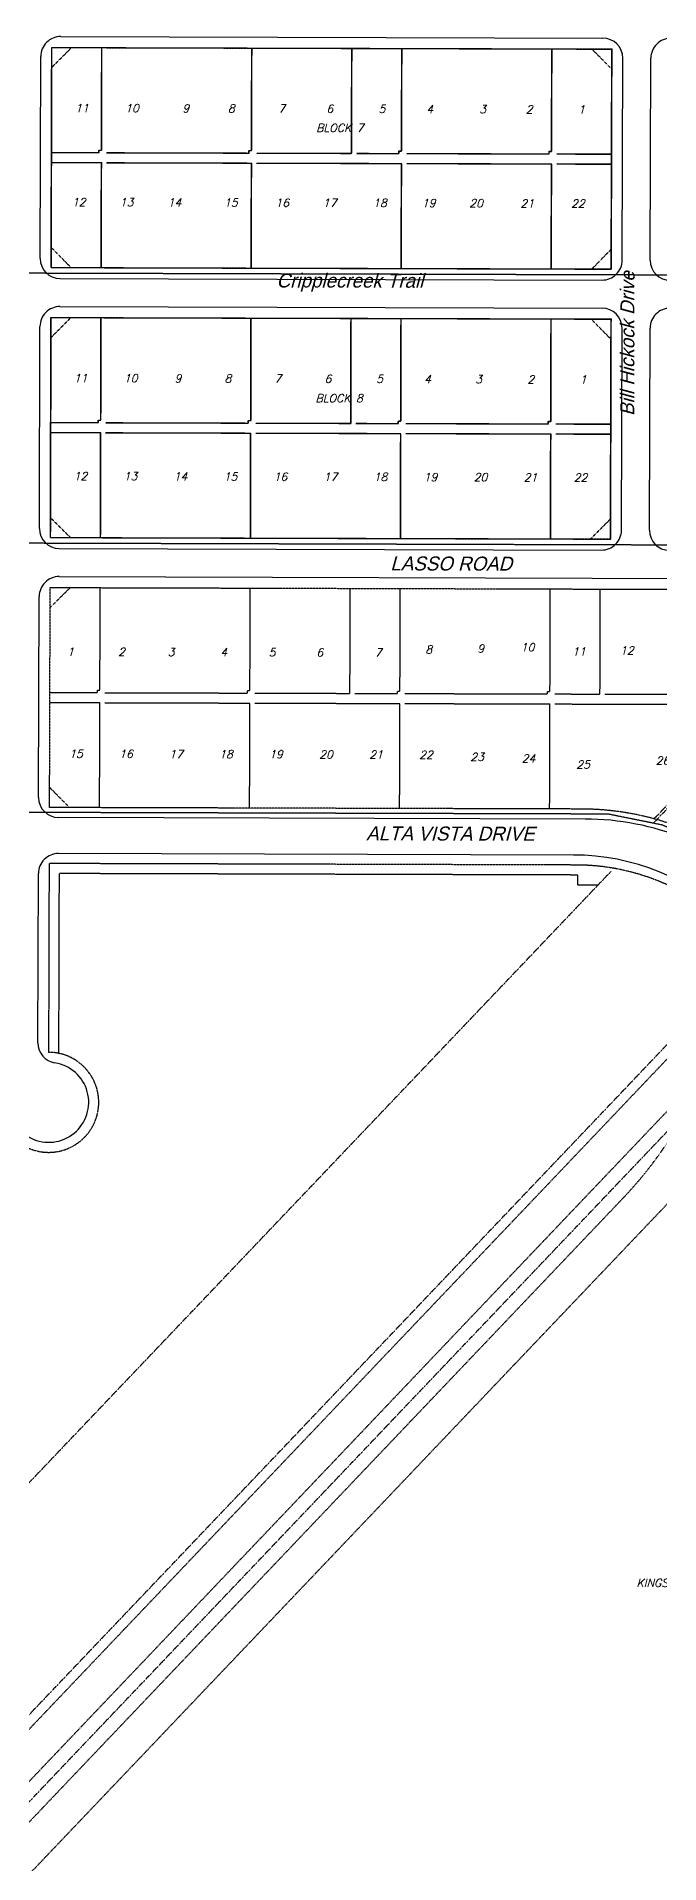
# Model space of a CAD drawing. Header units: feet. Extents: x 2327405 to 2393004, y 6977726 to 7089689.
# Drawn here: x 2340640 to 2341263, y 7039138 to 7040964 of the extents above; entities that cross this region are included whole.
import ezdxf
from ezdxf.enums import TextEntityAlignment as Align

# ---------------------------------------------------------------- set-up
doc = ezdxf.new("R2010")
doc.units = ezdxf.units.FT
doc.header["$MEASUREMENT"] = 0
for name, pattern in [('HIDDEN2', [0.1875, 0.125, -0.0625]), ('HIDN25', [0.0938, 0.0625, -0.0313]), ('HIDN50', [0.1875, 0.125, -0.0625]), ('PHNTM50', [1.5, 1, -0.1, 0.1, -0.1, 0.1, -0.1])]:
    doc.linetypes.add(name, pattern=pattern)
doc.layers.get('0').update_dxf_attribs({"linetype": 'CONTINUOUS'})
for name, color, linetype in [('f-cl', 251, 'HIDN50'), ('F-CURB', 252, 'HIDN25'), ('s-adjoiner-txt', 2, 'CONTINUOUS'), ('s-curb', 55, 'CONTINUOUS'), ('s-EASE', 251, 'HIDN50'), ('s-easement', 252, 'HIDDEN2'), ('s-lot no.', 252, 'CONTINUOUS'), ('s-row', 252, 'PHNTM50'), ('s-street names', 252, 'CONTINUOUS'), ('s-w', 251, 'HIDN50')]:
    doc.layers.add(name, color=color, linetype=linetype)
doc.styles.add('LS80', font='simplex.shx', dxfattribs={"oblique": 15, "height": 8})
doc.styles.add('TB', font='tb-ld.shx', dxfattribs={"oblique": 15, "height": 1.377953})

# ---------------------------------------------------------------- blocks, each defined once
blk = doc.blocks.new('2005042-10b')
at = {"layer": 'f-cl'}
blk.add_line((2340337.9562, 7038889.24828), (2341365.44599, 7039968.80278), dxfattribs=at)
at = {"layer": 'F-CURB'}
for p, q in [((2340506.3976, 7039138.74923), (2341328.75756, 7040002.7796)), ((2340499.73236, 7039079.52874), (2341355.17323, 7039978.31629)), ((2340500.53702, 7038987.54303), (2341402.13443, 7039934.82596)), ((2340500.0844, 7039039.28499), (2341227.31204, 7039803.36253))]:
    blk.add_line(p, q, dxfattribs=at)
blk.add_arc((2340937.56878, 7040079.13207), 400, 316.41548092, 327.03981244, dxfattribs=at)
at = {"layer": 's-curb'}
for p, q in [((2340664.59376, 7040964.40015), (2341206.59158, 7040962.86337)), ((2340643.96438, 7040742.45775), (2340644.53713, 7040944.45694)), ((2340643.96438, 7040742.45775), (2340644.53713, 7040944.45694)), ((2341225.96204, 7040740.80755), (2341226.53479, 7040942.80674)), ((2341253.96193, 7040740.72816), (2341254.53468, 7040942.72735)), ((2340663.9076, 7040722.40112), (2341205.90542, 7040720.86434)), ((2340663.82821, 7040694.40124), (2341205.82603, 7040692.86445)), ((2340643.19883, 7040472.45884), (2340643.77158, 7040674.45803)), ((2340643.19883, 7040472.45884), (2340643.77158, 7040674.45803)), ((2341225.19649, 7040470.80864), (2341225.76924, 7040672.80783)), ((2341253.19638, 7040470.72925), (2341253.76913, 7040672.72843)), ((2340663.14204, 7040452.40221), (2341205.13986, 7040450.86543)), ((2340663.06265, 7040424.40232), (2341368.31195, 7040422.40265)), ((2340642.43611, 7040203.45992), (2340643.00602, 7040404.45911)), ((2341188.88132, 7040181.91044), (2340662.37932, 7040183.40329)), ((2341177.14069, 7040145.94359), (2340662.27724, 7040147.40344)), ((2340641.74003, 7039957.96406), (2340642.22062, 7040127.46022))]:
    blk.add_line(p, q, dxfattribs=at)
for centre, radius, start, end in [((2340664.53705, 7040944.40023), 20, 89.83754365, 179.83754368), ((2341206.53487, 7040942.86345), 20, 359.83754368, 89.83754365), ((2341274.5346, 7040942.67064), 20, 89.83754365, 179.83754368), ((2340663.9643, 7040742.40104), 20, 179.83754368, 269.83754365), ((2341205.96213, 7040740.86426), 20, 269.83754365, 359.83754368), ((2341273.96185, 7040740.67145), 20, 179.83754368, 269.83754365), ((2340663.7715, 7040674.40132), 20, 89.83754365, 179.83754368), ((2341205.76932, 7040672.86453), 20, 359.83754368, 89.83754365), ((2341273.76905, 7040672.67173), 20, 89.83754365, 179.83754368), ((2340663.19875, 7040472.40213), 20, 179.83754368, 269.83754365), ((2341205.19657, 7040470.86535), 20, 269.83754365, 359.83754368), ((2341273.1963, 7040470.67254), 20, 179.83754368, 269.83754365), ((2340663.00594, 7040404.4024), 20, 89.83754365, 179.83754368), ((2340662.43603, 7040203.40321), 20, 179.83754368, 269.83754365), ((2341188.12144, 7039913.91152), 268, 46.41548094, 89.83754365), ((2340662.22054, 7040127.40352), 20, 89.83754365, 179.83754368), ((2341176.48287, 7039913.94452), 232, 46.41548094, 89.83754365), ((2340661.73995, 7039957.90735), 20, 179.83754368, 261.21061712), ((2340652.57178, 7039898.61195), 40, 309.56079213, 81.21061712), ((2340652.57178, 7039898.61195), 40, 177.91096715, 309.56079213)]:
    blk.add_arc(centre, radius, start, end, dxfattribs=at)
at = {"layer": 's-EASE'}
for p, q in [((2340655.50615, 7040933.51417), (2340675.56253, 7040953.36901)), ((2340705.27178, 7040850.78436), (2340705.56241, 7040953.28394)), ((2340855.27118, 7040850.35905), (2340855.5618, 7040952.85864)), ((2340955.26369, 7040847.57552), (2340955.5614, 7040952.5751)), ((2341005.27057, 7040849.93374), (2341005.5612, 7040952.43333)), ((2341155.26997, 7040849.50843), (2341155.5606, 7040952.00802)), ((2341215.50365, 7040931.83797), (2341195.56044, 7040951.8946)), ((2340655.23654, 7040838.42618), (2340705.23634, 7040838.28441)), ((2340655.26489, 7040848.42614), (2340702.7647, 7040848.29146)), ((2340702.7647, 7040848.291), (2340702.77179, 7040850.79145)), ((2340702.77179, 7040850.79145), (2340705.27178, 7040850.78436)), ((2340704.93862, 7040733.28483), (2340705.23634, 7040838.28441)), ((2340710.23632, 7040838.27023), (2340855.23573, 7040837.8591)), ((2340710.26467, 7040848.27019), (2340852.7641, 7040847.86615)), ((2340852.7641, 7040847.86569), (2340852.77119, 7040850.36614)), ((2340852.77119, 7040850.36614), (2340855.27118, 7040850.35905)), ((2340854.93802, 7040732.85952), (2340855.23573, 7040837.8591)), ((2340860.23571, 7040837.84492), (2341005.23513, 7040837.43379)), ((2340860.26407, 7040847.84488), (2340955.26369, 7040847.57552)), ((2340960.26367, 7040847.56134), (2341002.7635, 7040847.44084)), ((2341002.76349, 7040847.44038), (2341002.77058, 7040849.94083)), ((2341002.77058, 7040849.94083), (2341005.27057, 7040849.93374)), ((2341004.93741, 7040732.43421), (2341005.23513, 7040837.43379)), ((2341010.23511, 7040837.41961), (2341155.23453, 7040837.00848)), ((2341010.26347, 7040847.41957), (2341152.76289, 7040847.01553)), ((2341152.76289, 7040847.01507), (2341152.76998, 7040849.51552)), ((2341152.76998, 7040849.51552), (2341155.26997, 7040849.50843)), ((2341154.93681, 7040732.0089), (2341155.23453, 7040837.00848)), ((2341160.23451, 7040836.9943), (2341215.23429, 7040836.83836)), ((2341160.26286, 7040846.99426), (2341215.26264, 7040846.83832)), ((2340674.93874, 7040733.36989), (2340654.99578, 7040753.5149)), ((2341195.28072, 7040731.63571), (2341215.08007, 7040751.83681)), ((2340674.79697, 7040683.37009), (2340654.74034, 7040663.42688)), ((2340704.50622, 7040580.78544), (2340704.79685, 7040683.28503)), ((2340854.50562, 7040580.36013), (2340854.79625, 7040682.85972)), ((2340954.49813, 7040577.5766), (2340954.79585, 7040682.57618)), ((2341004.50502, 7040579.93482), (2341004.79565, 7040682.43441)), ((2341154.50441, 7040579.50951), (2341154.79504, 7040682.0091)), ((2341214.73809, 7040661.83906), (2341194.79488, 7040681.89569)), ((2340654.49934, 7040578.42722), (2340701.99914, 7040578.29254)), ((2340701.99914, 7040578.29208), (2340702.00623, 7040580.79253)), ((2340702.00623, 7040580.79253), (2340704.50622, 7040580.78544)), ((2340709.49911, 7040578.27128), (2340851.99854, 7040577.86723)), ((2340851.99854, 7040577.86677), (2340852.00563, 7040580.36722)), ((2340852.00563, 7040580.36722), (2340854.50562, 7040580.36013)), ((2340859.49851, 7040577.84597), (2340954.49813, 7040577.5766)), ((2341001.99794, 7040577.44146), (2341002.00503, 7040579.94191)), ((2341002.00503, 7040579.94191), (2341004.50502, 7040579.93482)), ((2341151.99733, 7040577.01615), (2341152.00442, 7040579.5166)), ((2341152.00442, 7040579.5166), (2341154.50441, 7040579.50951)), ((2340654.47098, 7040568.42726), (2340704.47078, 7040568.28549)), ((2340704.17306, 7040463.28591), (2340704.47078, 7040568.28549)), ((2340709.47076, 7040568.27132), (2340854.47018, 7040567.86018)), ((2340854.17246, 7040462.86061), (2340854.47018, 7040567.86018)), ((2340859.47016, 7040567.84601), (2341004.46957, 7040567.43487)), ((2340959.49811, 7040577.56243), (2341001.99794, 7040577.44192)), ((2341004.17186, 7040462.4353), (2341004.46957, 7040567.43487)), ((2341009.46955, 7040567.4207), (2341154.46897, 7040567.00956)), ((2341009.49791, 7040577.42066), (2341151.99734, 7040577.01661)), ((2341154.17126, 7040462.00999), (2341154.46897, 7040567.00956)), ((2341159.46895, 7040566.99539), (2341214.46873, 7040566.83944)), ((2341159.49731, 7040576.99535), (2341214.49708, 7040576.8394)), ((2340674.17318, 7040463.37098), (2340654.22997, 7040483.4276)), ((2341214.22772, 7040481.83978), (2341194.17109, 7040461.89657)), ((2340653.97479, 7040393.42797), (2340674.03142, 7040413.37118)), ((2340703.74067, 7040310.78653), (2340704.03129, 7040413.28612)), ((2340853.74006, 7040310.36122), (2340854.03069, 7040412.86081)), ((2340953.73257, 7040307.57723), (2340954.03029, 7040412.57727)), ((2341003.73946, 7040309.93591), (2341004.03009, 7040412.4355)), ((2341153.73886, 7040309.5106), (2341154.02949, 7040412.01019)), ((2341203.73157, 7040306.86838), (2341204.02928, 7040411.86842)), ((2340653.73378, 7040308.42785), (2340701.23359, 7040308.29317)), ((2340701.23359, 7040308.29317), (2340701.24068, 7040310.79362)), ((2340701.24068, 7040310.79362), (2340703.74067, 7040310.78653)), ((2340708.73356, 7040308.2719), (2340851.23298, 7040307.86786)), ((2340851.23298, 7040307.86786), (2340851.24007, 7040310.36831)), ((2340851.24007, 7040310.36831), (2340853.74006, 7040310.36122)), ((2340858.73295, 7040307.84659), (2340953.73257, 7040307.57723)), ((2340958.73255, 7040307.56305), (2341001.23238, 7040307.44255)), ((2341001.23238, 7040307.44255), (2341001.23947, 7040309.943)), ((2341001.23947, 7040309.943), (2341003.73946, 7040309.93591)), ((2341008.73235, 7040307.42128), (2341151.23178, 7040307.01724)), ((2341151.23178, 7040307.01724), (2341151.23887, 7040309.51769)), ((2341151.23887, 7040309.51769), (2341153.73886, 7040309.5106)), ((2341158.73175, 7040306.99597), (2341203.73157, 7040306.86838)), ((2341208.73155, 7040306.8542), (2341301.23118, 7040306.59193)), ((2340653.70543, 7040298.42835), (2340703.70522, 7040298.28658)), ((2340703.40751, 7040193.287), (2340703.70522, 7040298.28658)), ((2340708.7052, 7040298.2724), (2340853.70462, 7040297.86127)), ((2340853.4069, 7040192.86169), (2340853.70462, 7040297.86127)), ((2340858.7046, 7040297.84709), (2341003.70402, 7040297.43596)), ((2341003.4063, 7040192.43638), (2341003.70402, 7040297.43596)), ((2341008.704, 7040297.42178), (2341153.70342, 7040297.01065)), ((2341153.4057, 7040192.01107), (2341153.70342, 7040297.01065)), ((2341158.7034, 7040296.99647), (2341306.71194, 7040296.57681)), ((2341257.85384, 7040182.11821), (2341338.23581, 7040266.57327)), ((2340673.40763, 7040193.37206), (2340653.46442, 7040213.42869)), ((2340662.71065, 7039947.57319), (2340663.22053, 7040127.40068)), ((2341181.73537, 7040125.93048), (2340663.22053, 7040127.40068)), ((2341181.70702, 7040115.93052), (2341181.73537, 7040125.93048)), ((2341201.70694, 7040115.87381), (2341181.70702, 7040115.93052))]:
    blk.add_line(p, q, dxfattribs=at)
at = {"layer": 's-easement'}
for p, q in [((2340705.54298, 7040850.83702), (2340705.82296, 7040953.33664)), ((2340855.54242, 7040850.4273), (2340855.8224, 7040952.92691)), ((2340955.53522, 7040847.65415), (2340955.82203, 7040952.65376)), ((2341005.54186, 7040850.01757), (2341005.82184, 7040952.51719)), ((2341155.5413, 7040849.60784), (2341155.82128, 7040952.10746)), ((2340655.50902, 7040838.47365), (2340705.50883, 7040838.33707)), ((2340655.53634, 7040848.47361), (2340703.03616, 7040848.34386)), ((2340703.03616, 7040848.3434), (2340703.04299, 7040850.84385)), ((2340703.04299, 7040850.84385), (2340705.54298, 7040850.83702)), ((2340705.22203, 7040733.33746), (2340705.50883, 7040838.33707)), ((2340710.50882, 7040838.32341), (2340855.50827, 7040837.92734)), ((2340710.53613, 7040848.32337), (2340853.0356, 7040847.93413)), ((2340853.0356, 7040847.93367), (2340853.04243, 7040850.43413)), ((2340853.04243, 7040850.43413), (2340855.54242, 7040850.4273)), ((2340855.22147, 7040732.92773), (2340855.50827, 7040837.92734)), ((2340860.50826, 7040837.91369), (2341005.50772, 7040837.51762)), ((2340860.53557, 7040847.91365), (2340955.53522, 7040847.65415)), ((2340960.5352, 7040847.6405), (2341003.03504, 7040847.52441)), ((2341003.03504, 7040847.52395), (2341003.04187, 7040850.0244)), ((2341003.04187, 7040850.0244), (2341005.54186, 7040850.01757)), ((2341005.22091, 7040732.51801), (2341005.50772, 7040837.51762)), ((2341010.5077, 7040837.50396), (2341155.50716, 7040837.10789)), ((2341010.53501, 7040847.50392), (2341153.03448, 7040847.11468)), ((2341153.03448, 7040847.11422), (2341153.04131, 7040849.61467)), ((2341153.04131, 7040849.61467), (2341155.5413, 7040849.60784)), ((2341155.22035, 7040732.10828), (2341155.50716, 7040837.10789)), ((2341160.50714, 7040837.09423), (2341215.50693, 7040836.944)), ((2341160.53445, 7040847.09419), (2341215.53425, 7040846.94396)), ((2340704.80547, 7040580.83803), (2340705.08545, 7040683.33765)), ((2340854.80491, 7040580.4283), (2340855.08489, 7040682.92792)), ((2340954.79771, 7040577.65516), (2340955.08452, 7040682.65477)), ((2341004.80435, 7040580.01858), (2341005.08433, 7040682.51819)), ((2341154.80379, 7040579.60885), (2341155.08377, 7040682.10847)), ((2340654.79883, 7040578.47462), (2340702.29865, 7040578.34487)), ((2340702.29865, 7040578.34441), (2340702.30548, 7040580.84486)), ((2340702.30548, 7040580.84486), (2340704.80547, 7040580.83803)), ((2340709.79862, 7040578.32438), (2340852.29809, 7040577.93514)), ((2340852.29809, 7040577.93468), (2340852.30492, 7040580.43513)), ((2340852.30492, 7040580.43513), (2340854.80491, 7040580.4283)), ((2340859.79806, 7040577.91466), (2340954.79771, 7040577.65516)), ((2341002.29753, 7040577.52495), (2341002.30436, 7040580.02541)), ((2341002.30436, 7040580.02541), (2341004.80435, 7040580.01858)), ((2341152.29697, 7040577.11523), (2341152.3038, 7040579.61568)), ((2341152.3038, 7040579.61568), (2341154.80379, 7040579.60885)), ((2340654.77151, 7040568.47465), (2340704.77133, 7040568.33808)), ((2340704.48452, 7040463.33847), (2340704.77133, 7040568.33808)), ((2340709.77131, 7040568.32442), (2340854.77077, 7040567.92835)), ((2340854.48396, 7040462.92874), (2340854.77077, 7040567.92835)), ((2340859.77075, 7040567.91469), (2341004.77021, 7040567.51862)), ((2340959.79769, 7040577.6415), (2341002.29753, 7040577.52541)), ((2341004.4834, 7040462.51901), (2341004.77021, 7040567.51862)), ((2341009.77019, 7040567.50497), (2341154.76965, 7040567.1089)), ((2341009.7975, 7040577.50493), (2341152.29697, 7040577.11569)), ((2341154.48284, 7040462.10929), (2341154.76965, 7040567.1089)), ((2341159.76963, 7040567.09524), (2341214.76942, 7040566.94501)), ((2341159.79694, 7040577.0952), (2341214.79674, 7040576.94497)), ((2339751.99966, 7038592.70733), (2341214.95337, 7040129.79147)), ((2339878.87706, 7038493.93599), (2341379.88735, 7040071.00509))]:
    blk.add_line(p, q, dxfattribs=at)
at = {"layer": 's-row'}
for p, q in [((2340654.93882, 7040733.4266), (2340655.56261, 7040953.42571)), ((2340655.22221, 7040733.47404), (2340655.82314, 7040953.47322)), ((2340655.56261, 7040953.42571), (2341215.56036, 7040951.83789)), ((2340655.82314, 7040953.47322), (2341215.82106, 7040951.94357)), ((2341214.93657, 7040731.83878), (2341215.56036, 7040951.83789)), ((2341215.22012, 7040731.94439), (2341215.82106, 7040951.94357)), ((2340654.93882, 7040733.4266), (2341214.93657, 7040731.83878)), ((2340655.22221, 7040733.47404), (2341215.22012, 7040731.94439)), ((2340654.17327, 7040463.42768), (2340654.79705, 7040683.4268)), ((2340654.4847, 7040463.47504), (2340655.08564, 7040683.47422)), ((2340654.79705, 7040683.4268), (2341214.7948, 7040681.83898)), ((2340655.08564, 7040683.47422), (2341215.08355, 7040681.94458)), ((2341214.17101, 7040461.83986), (2341214.7948, 7040681.83898)), ((2341214.48261, 7040461.9454), (2341215.08355, 7040681.94458)), ((2340654.17327, 7040463.42768), (2341214.17101, 7040461.83986)), ((2340654.4847, 7040463.47504), (2341214.48261, 7040461.9454)), ((2340653.51477, 7040231.18903), (2340654.0315, 7040413.42789)), ((2340654.0315, 7040413.42789), (2341377.60188, 7040411.37627)), ((2340653.40771, 7040193.42877), (2340653.51405, 7040230.93507)), ((2341185.2037, 7040191.92091), (2340653.40771, 7040193.42877)), ((2340652.71355, 7039948.61175), (2340653.24893, 7040137.42899)), ((2341180.02197, 7040135.93538), (2340653.24893, 7040137.42899))]:
    blk.add_line(p, q, dxfattribs=at)
for centre, radius, start in [((2341184.40979, 7039911.92204), 280, 46.40415974), ((2341179.39252, 7039913.93627), 222, 46.41548094), ((2340652.57178, 7039898.61195), 50, 221.76790471)]:
    blk.add_arc(centre, radius, start, 89.83754365, dxfattribs=at)
at = {"layer": 's-w', "flags": 128}
for points in [[(2341989.62354, 7040947.34175), (2341257.09588, 7040177.69562)], [(2340610.9234, 7040728.05138), (2341684.01571, 7040725.00873)], [(2340487.8964, 7040458.39912), (2341427.72786, 7040455.73432)], [(2342071.58521, 7038748.01187), (2342066.94724, 7039281.52031), (2342040.90009, 7039397.42619), (2342002.19854, 7039484.69753), (2341938.54106, 7039575.05329), (2341543.9133, 7039950.64895), (2341514.0532, 7039982.0291), (2341502.64467, 7039992.88742), (2341471.47748, 7040019.59134), (2341362.814, 7040123.01421), (2341314.06454, 7040155.78787), (2341265.80752, 7040175.93708), (2341211.76805, 7040186.84557), (2340609.39371, 7040188.55355)]]:
    blk.add_lwpolyline(points, dxfattribs=at)
at = {"layer": 's-adjoiner-txt', "insert": (2341327.10028, 7039422.07096), "char_height": 8, "attachment_point": 2, "rotation": 359.99995133, "style": 'LS80'}
blk.add_mtext('KINGSLEY CREEK VENTURE, LTD.\\PVOLUME 14389, \\PPAGE 256 D.R.T.C.T.', dxfattribs=at)
at = {"layer": 's-lot no.', "style": 'LS80', "oblique": 15}
for s, p in [('11', (2340685.83021, 7040892.82512)), ('10', (2340735.83003, 7040892.68855)), ('9', (2340789.6072, 7040892.54165)), ('8', (2340835.13611, 7040892.41729)), ('7', (2340885.55264, 7040892.27958)), ('6', (2340933.628, 7040892.14826)), ('5', (2340985.68907, 7040892.00605)), ('4', (2341033.59607, 7040891.87519)), ('3', (2341086.42202, 7040891.7309)), ('2', (2341133.03617, 7040891.60357)), ('1', (2341185.35462, 7040891.46066)), ('BLOCK 7', (2340943.7173, 7040873.03722)), ('12', (2340682.66585, 7040798.81475)), ('13', (2340730.42662, 7040798.68429)), ('14', (2340778.33362, 7040798.55343)), ('15', (2340834.64006, 7040798.39962)), ('16', (2340886.03428, 7040798.25924)), ('17', (2340933.50622, 7040798.12957)), ('18', (2340983.7218, 7040797.9924)), ('19', (2341032.51088, 7040797.85914)), ('20', (2341079.88649, 7040797.72973)), ('21', (2341131.00638, 7040797.59009)), ('22', (2341181.69692, 7040797.45163)), ('11', (2340684.55397, 7040622.8276)), ('10', (2340734.55378, 7040622.69103)), ('9', (2340781.78605, 7040622.56201)), ('8', (2340831.78587, 7040622.42543)), ('7', (2340881.78568, 7040622.28886)), ('6', (2340931.78549, 7040622.15228)), ('5', (2340983.41312, 7040622.01126)), ('4', (2341031.32012, 7040621.8804)), ('3', (2341082.41052, 7040621.74085)), ('2', (2341134.68045, 7040621.59807)), ('1', (2341186.99891, 7040621.45516)), ('BLOCK 8', (2340942.97899, 7040602.7442)), ('12', (2340684.28624, 7040524.81345)), ('13', (2340734.28605, 7040524.67687)), ('14', (2340784.28586, 7040524.5403)), ('15', (2340834.28568, 7040524.40372)), ('16', (2340884.28549, 7040524.26715)), ('17', (2340934.2853, 7040524.13057)), ('18', (2340984.28512, 7040523.99399)), ('19', (2341034.28493, 7040523.85742)), ('20', (2341084.28474, 7040523.72084)), ('21', (2341134.28456, 7040523.58427)), ('22', (2341184.28437, 7040523.44769)), ('1', (2340674.36965, 7040349.1911)), ('2', (2340725.36586, 7040349.05181)), ('3', (2340774.91418, 7040348.91646)), ('4', (2340827.53113, 7040348.77274)), ('5', (2340875.88097, 7040348.64067)), ('6', (2340923.55544, 7040348.51045)), ('7', (2340982.1009, 7040348.35053)), ('8', (2341032.58066, 7040351.49695)), ('9', (2341084.46751, 7040352.36124)), ('10', (2341131.34085, 7040353.62286)), ('11', (2341182.80561, 7040349.30196)), ('12', (2341230.67733, 7040350.54282)), ('15', (2340679.87645, 7040247.16561)), ('16', (2340729.87626, 7040247.02904)), ('17', (2340779.87607, 7040246.89246)), ('18', (2340829.87589, 7040246.75589)), ('19', (2340879.8757, 7040246.61931)), ('20', (2340929.87552, 7040246.48274)), ('21', (2340979.87533, 7040246.34616)), ('22', (2341029.87514, 7040246.20959)), ('23', (2341080.91473, 7040243.97463))]:
    blk.add_text(s, height=8, dxfattribs=at).set_placement(p, align=Align.MIDDLE)
for s, p in [('24', (2341125.43088, 7040238.59409)), ('25', (2341179.98775, 7040232.42288)), ('26', (2341259.39134, 7040236.33882))]:
    blk.add_text(s, height=8, dxfattribs=at).set_placement(p)
at = {"layer": 's-street names', "style": 'TB', "oblique": 15}
for s, rotation, p in [('Cripplecreek Trail', 359.8814356, (2340880.32161, 7040713.47381)), ('Bill Hickock Drive', 89.8814356, (2341237.96149, 7040584.99392))]:
    blk.add_text(s, height=14, rotation=rotation, dxfattribs=at).set_placement(p)
at = {"layer": 's-street names', "char_height": 14, "width": 305.25249, "attachment_point": 5, "rotation": 359.8814356, "style": 'TB'}
for s, insert in [('LASSO ROAD', (2341054.95496, 7040437.28057)), ('ALTA VISTA DRIVE', (2341054.1894, 7040167.28166))]:
    blk.add_mtext(s, dxfattribs=dict(at, insert=insert))

msp = doc.modelspace()

# ---------------------------------------------------------------- block references
msp.add_blockref('2005042-10b', (0, 0))
msp.add_blockref('2005042-10b', (0, 0))

doc.saveas('drawing.dxf')
